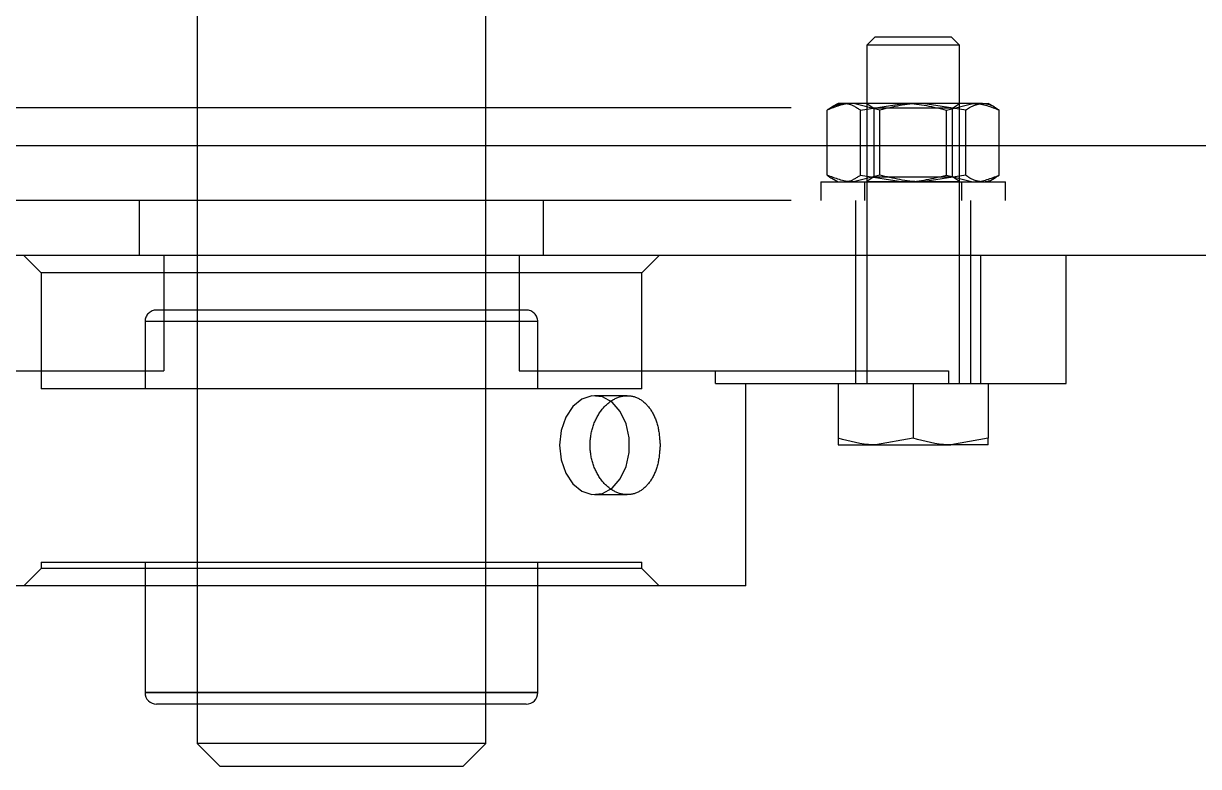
# Model space of a CAD drawing. Header units: metres. Extents: x 0 to 21025, y 0 to 14850.
# Drawn here: x 5693.2 to 5794.9, y 9002.4 to 9066.7 of the extents above; entities that cross this region are included whole.
import ezdxf

# ---------------------------------------------------------------- set-up
doc = ezdxf.new("R2010")
doc.units = ezdxf.units.M
doc.header["$LTSCALE"] = 25
doc.linetypes.add('HIDDEN2', pattern=[4.7625, 3.175, -1.5875])
doc.layers.add('SL4', color=4, linetype='Continuous')
doc.layers.add('ST1', color=7, linetype='HIDDEN2')

msp = doc.modelspace()

# ---------------------------------------------------------------- linework, layer by layer
at = {"layer": 'SL4'}
for p, q in [((5668.499, 9056.144), (5823.739, 9056.144)), ((5828.739, 9046.619), (4878.736, 9046.619)), ((5705.358, 9046.619), (5705.358, 9036.629)), ((5736.115, 9046.619), (5736.115, 9036.629)), ((5776.058, 9046.619), (5776.058, 9035.519)), ((5783.486, 9035.519), (5783.486, 9046.619)), ((5668.169, 9036.629), (5705.358, 9036.629)), ((5736.115, 9036.629), (5773.303, 9036.629)), ((5753.131, 9035.519), (5753.131, 9036.629)), ((5773.303, 9036.629), (5773.303, 9035.519)), ((5753.131, 9035.519), (5773.303, 9035.519)), ((5755.736, 9018.019), (5755.736, 9035.519)), ((5763.736, 9035.519), (5763.736, 9030.799)), ((5770.236, 9035.519), (5770.236, 9030.799)), ((5773.303, 9035.519), (5776.058, 9035.519)), ((5776.058, 9035.519), (5783.486, 9035.519)), ((5776.736, 9035.519), (5776.736, 9030.799)), ((5763.736, 9030.219), (5766.986, 9030.219)), ((5770.236, 9030.799), (5766.986, 9030.219)), ((5766.986, 9030.219), (5773.486, 9030.219)), ((5776.736, 9030.799), (5773.486, 9030.219)), ((5776.736, 9030.219), (5773.486, 9030.219)), ((5755.736, 9018.019), (5685.736, 9018.019)), ((5703.736, 9018.019), (5703.736, 9008.779)), ((5737.736, 9008.779), (5737.736, 9018.019)), ((5737.736, 9008.779), (5703.736, 9008.779)), ((5736.736, 9007.779), (5704.736, 9007.779)), ((5708.236, 9007.779), (5708.236, 9004.384)), ((5733.236, 9004.384), (5733.236, 9007.779)), ((5708.236, 9004.384), (5710.236, 9002.384)), ((5733.236, 9004.384), (5708.236, 9004.384)), ((5731.236, 9002.384), (5733.236, 9004.384)), ((5731.236, 9002.384), (5710.236, 9002.384))]:
    msp.add_line(p, q, dxfattribs=at)
for centre, start, end in [((5704.736, 9008.779), 180, 270), ((5736.736, 9008.779), 270, 0)]:
    msp.add_arc(centre, 1, start, end, dxfattribs=at)
for points, knots in [([(5766.986, 9030.219), (5766.909, 9030.219), (5765.812, 9030.227), (5764.736, 9030.524), (5763.736, 9030.799)], [0, 0, 0, 0, 0.0702148, 1, 1, 1, 1]), ([(5763.736, 9030.799), (5763.736, 9030.564), (5763.736, 9030.254), (5763.736, 9030.226), (5763.736, 9030.219)], [0, 0, 0, 0, 0.7581486, 1, 1, 1, 1]), ([(5773.486, 9030.219), (5773.409, 9030.219), (5772.312, 9030.227), (5771.236, 9030.524), (5770.236, 9030.799)], [0, 0, 0, 0, 0.0702148, 1, 1, 1, 1]), ([(5776.736, 9030.219), (5776.736, 9030.226), (5776.736, 9030.254), (5776.736, 9030.564), (5776.736, 9030.799)], [0, 0, 0, 0, 0.2418514, 1, 1, 1, 1])]:
    msp.add_open_spline(points, degree=3, knots=knots, dxfattribs=at)
at = {"layer": 'ST1'}
for p, q in [((5708.236, 9095.384), (5708.236, 9007.779)), ((5733.236, 9007.779), (5733.236, 9072.514)), ((5766.927, 9065.519), (5766.236, 9064.828)), ((5774.236, 9064.828), (5766.236, 9064.828)), ((5766.236, 9064.828), (5766.236, 9035.519)), ((5773.546, 9065.519), (5766.927, 9065.519)), ((5774.236, 9064.828), (5773.546, 9065.519)), ((5774.236, 9035.519), (5774.236, 9064.828)), ((5763.736, 9059.781), (5763.2, 9059.471)), ((5765.078, 9059.781), (5763.736, 9059.781)), ((5767.361, 9059.201), (5765.078, 9059.781)), ((5771.082, 9059.781), (5765.078, 9059.781)), ((5765.67, 9059.201), (5769.39, 9059.781)), ((5766.236, 9059.781), (5766.836, 9059.361)), ((5774.803, 9059.201), (5771.082, 9059.781)), ((5776.241, 9059.781), (5771.082, 9059.781)), ((5773.111, 9059.201), (5775.395, 9059.781)), ((5773.636, 9059.361), (5774.236, 9059.781)), ((5776.241, 9059.781), (5776.736, 9059.781)), ((5777.273, 9059.471), (5776.736, 9059.781)), ((5878.736, 9059.381), (4878.736, 9059.381)), ((5762.795, 9053.562), (5762.795, 9059.201)), ((5765.67, 9053.562), (5765.67, 9059.201)), ((5773.377, 9059.361), (5766.836, 9059.361)), ((5766.836, 9059.361), (5766.836, 9053.427)), ((5767.361, 9053.562), (5767.361, 9059.201)), ((5773.111, 9053.562), (5773.111, 9059.201)), ((5773.636, 9059.361), (5773.377, 9059.361)), ((5773.636, 9053.427), (5773.636, 9059.361)), ((5774.803, 9053.562), (5774.803, 9059.201)), ((5777.678, 9053.562), (5777.678, 9059.201)), ((5767.361, 9053.562), (5765.078, 9052.981)), ((5765.67, 9053.562), (5769.39, 9052.981)), ((5766.836, 9053.427), (5766.236, 9053.006)), ((5766.836, 9053.427), (5773.636, 9053.427)), ((5774.803, 9053.562), (5771.082, 9052.981)), ((5773.111, 9053.562), (5775.395, 9052.981)), ((5774.236, 9053.006), (5773.636, 9053.427)), ((5762.236, 9052.981), (5778.236, 9052.981)), ((5762.236, 9052.981), (5762.236, 9051.381)), ((5763.2, 9053.291), (5763.736, 9052.981)), ((5766.036, 9052.981), (5766.036, 9051.381)), ((5766.236, 9053.006), (5773.931, 9053.006)), ((5766.236, 9053.006), (5766.236, 9052.981)), ((5773.931, 9053.006), (5774.236, 9053.006)), ((5774.236, 9052.981), (5774.236, 9053.006)), ((5774.436, 9051.381), (5774.436, 9052.981)), ((5776.736, 9052.981), (5777.273, 9053.291)), ((5778.236, 9051.381), (5778.236, 9052.981)), ((5878.736, 9051.381), (4878.736, 9051.381)), ((5703.236, 9051.381), (5703.236, 9046.619)), ((5738.236, 9046.619), (5738.236, 9051.381)), ((5765.236, 9051.381), (5765.236, 9046.619)), ((5775.236, 9046.619), (5775.236, 9051.381)), ((5693.236, 9046.619), (5694.736, 9045.119)), ((5705.358, 9046.619), (5705.358, 9036.629)), ((5736.115, 9046.619), (5736.115, 9036.629)), ((5746.736, 9045.119), (5748.236, 9046.619)), ((5765.236, 9046.619), (5765.236, 9035.519)), ((5775.236, 9035.519), (5775.236, 9046.619)), ((5776.058, 9046.619), (5776.058, 9035.519)), ((5746.736, 9045.119), (5694.736, 9045.119)), ((5694.736, 9045.119), (5694.736, 9035.069)), ((5746.736, 9035.069), (5746.736, 9045.119)), ((5736.736, 9041.889), (5704.736, 9041.889)), ((5708.236, 9041.889), (5708.236, 9007.779)), ((5733.236, 9007.779), (5733.236, 9041.889)), ((5703.736, 9040.889), (5703.736, 9035.069)), ((5737.736, 9040.889), (5703.782, 9040.889)), ((5737.736, 9035.069), (5737.736, 9040.889)), ((5746.736, 9035.069), (5694.736, 9035.069)), ((5745.485, 9034.478), (5742.657, 9034.478)), ((5742.657, 9025.912), (5745.485, 9025.912)), ((5694.736, 9020.069), (5746.736, 9020.069)), ((5694.736, 9020.069), (5694.736, 9019.519)), ((5703.736, 9020.069), (5703.736, 9018.019)), ((5737.736, 9018.019), (5737.736, 9020.069)), ((5746.736, 9019.519), (5746.736, 9020.069)), ((5694.736, 9019.519), (5693.236, 9018.019)), ((5746.736, 9019.519), (5694.736, 9019.519)), ((5748.236, 9018.019), (5746.736, 9019.519)), ((5703.736, 9008.779), (5737.736, 9008.779))]:
    msp.add_line(p, q, dxfattribs=at)
at = {"layer": 'ST1', "flags": 128}
msp.add_lwpolyline([(5739.628, 9030.195), (5739.763, 9028.933), (5740.154, 9027.782), (5740.768, 9026.846), (5741.55, 9026.208), (5742.43, 9025.924), (5743.331, 9026.019), (5744.171, 9026.486), (5744.877, 9027.282), (5745.385, 9028.337), (5745.651, 9029.557), (5745.651, 9030.833), (5745.385, 9032.053), (5744.877, 9033.108), (5744.171, 9033.904), (5743.331, 9034.371), (5742.43, 9034.466), (5741.55, 9034.182), (5740.768, 9033.544), (5740.154, 9032.608), (5739.763, 9031.457), (5739.628, 9030.195)], dxfattribs=at)
at = {"layer": 'ST1'}
for centre, start, end in [((5704.736, 9040.889), 90, 180), ((5736.736, 9040.889), 0, 90)]:
    msp.add_arc(centre, 1, start, end, dxfattribs=at)
for points, knots in [([(5765.078, 9059.781), (5765.024, 9059.78), (5764.253, 9059.772), (5763.497, 9059.476), (5762.795, 9059.201)], [0, 0, 0, 0, 0.0702148, 1, 1, 1, 1]), ([(5762.795, 9059.201), (5762.915, 9059.288), (5763.384, 9059.628), (5763.871, 9059.716), (5764.232, 9059.781)], [0, 0, 0, 0, 0.25755135, 1, 1, 1, 1]), ([(5764.232, 9059.781), (5764.363, 9059.772), (5764.849, 9059.74), (5765.323, 9059.429), (5765.67, 9059.201)], [0, 0, 0, 0, 0.2686336, 1, 1, 1, 1]), ([(5771.082, 9059.781), (5770.994, 9059.78), (5769.737, 9059.772), (5768.506, 9059.476), (5767.361, 9059.201)], [0, 0, 0, 0, 0.07021477, 1, 1, 1, 1]), ([(5769.39, 9059.781), (5769.479, 9059.78), (5770.735, 9059.772), (5771.966, 9059.476), (5773.111, 9059.201)], [0, 0, 0, 0, 0.07021477, 1, 1, 1, 1]), ([(5774.803, 9059.201), (5774.924, 9059.288), (5775.392, 9059.628), (5775.879, 9059.716), (5776.241, 9059.781)], [0, 0, 0, 0, 0.2575513, 1, 1, 1, 1]), ([(5775.395, 9059.781), (5775.449, 9059.78), (5776.22, 9059.772), (5776.976, 9059.476), (5777.678, 9059.201)], [0, 0, 0, 0, 0.07021477, 1, 1, 1, 1]), ([(5776.241, 9059.781), (5776.371, 9059.772), (5776.858, 9059.74), (5777.332, 9059.429), (5777.678, 9059.201)], [0, 0, 0, 0, 0.2686336, 1, 1, 1, 1]), ([(5765.078, 9052.981), (5765.024, 9052.982), (5764.253, 9052.99), (5763.497, 9053.286), (5762.795, 9053.562)], [0, 0, 0, 0, 0.0702148, 1, 1, 1, 1]), ([(5762.795, 9053.562), (5762.914, 9053.46), (5763.045, 9053.348), (5763.181, 9053.308), (5763.193, 9053.305)], [0, 0, 0, 0, 0.9148028, 1, 1, 1, 1]), ([(5764.232, 9052.981), (5764.363, 9052.99), (5764.849, 9053.022), (5765.323, 9053.334), (5765.67, 9053.562)], [0, 0, 0, 0, 0.2686336, 1, 1, 1, 1]), ([(5771.082, 9052.981), (5770.994, 9052.982), (5769.737, 9052.99), (5768.506, 9053.286), (5767.361, 9053.562)], [0, 0, 0, 0, 0.0702148, 1, 1, 1, 1]), ([(5769.39, 9052.981), (5769.479, 9052.982), (5770.735, 9052.99), (5771.966, 9053.286), (5773.111, 9053.562)], [0, 0, 0, 0, 0.07021477, 1, 1, 1, 1]), ([(5774.803, 9053.562), (5774.924, 9053.474), (5775.392, 9053.134), (5775.879, 9053.046), (5776.241, 9052.981)], [0, 0, 0, 0, 0.2575513, 1, 1, 1, 1]), ([(5775.395, 9052.981), (5775.449, 9052.982), (5776.22, 9052.99), (5776.976, 9053.286), (5777.678, 9053.562)], [0, 0, 0, 0, 0.07021477, 1, 1, 1, 1]), ([(5776.241, 9052.981), (5776.371, 9052.99), (5776.858, 9053.022), (5777.332, 9053.334), (5777.678, 9053.562)], [0, 0, 0, 0, 0.2686336, 1, 1, 1, 1]), ([(5748.328, 9030.195), (5748.288, 9030.756), (5748.208, 9031.878), (5747.584, 9033.302), (5746.657, 9034.254), (5745.495, 9034.59), (5744.275, 9034.254), (5743.195, 9033.302), (5742.449, 9031.878), (5742.181, 9030.195), (5742.449, 9028.512), (5743.195, 9027.088), (5744.275, 9026.136), (5745.495, 9025.8), (5746.657, 9026.136), (5747.584, 9027.088), (5748.208, 9028.512), (5748.288, 9029.634), (5748.328, 9030.195)], [0, 0, 0, 0, 0.0624896, 0.1249999, 0.1875102, 0.25, 0.3124898, 0.3750001, 0.4375104, 0.5, 0.5624896, 0.6249999, 0.6875102, 0.75, 0.8124898, 0.8750001, 0.9375104, 1, 1, 1, 1])]:
    msp.add_open_spline(points, degree=3, knots=knots, dxfattribs=at)

doc.saveas('drawing.dxf')
